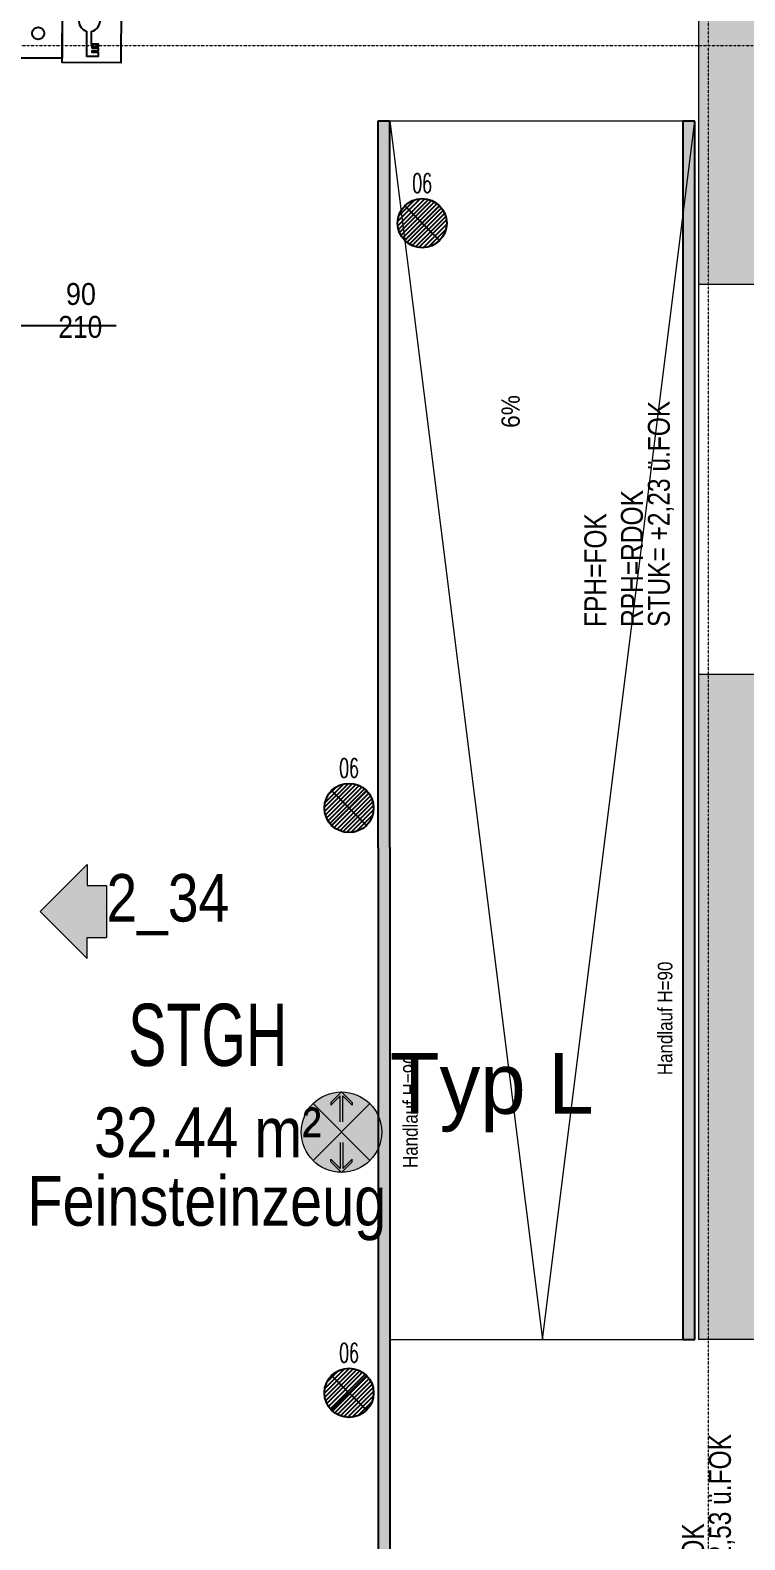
# Model space of a CAD drawing. Header units: millimetres. Extents: x -6934 to 80071, y -6018 to 26687.
# Drawn here: x 11918 to 14850, y 10968 to 17163 of the extents above; entities that cross this region are included whole.
import ezdxf
from ezdxf.enums import TextEntityAlignment as Align

# ---------------------------------------------------------------- set-up
doc = ezdxf.new("R2010")
doc.units = ezdxf.units.MM
for name, pattern in [('AUSGEZOGEN', [0]), ('PUNKT2_S9', [0.35, 0.15, -0.1, 0, -0.1]), ('STRICHPUNKT2_S5', [0.48, 0.35, -0.13])]:
    doc.linetypes.add(name, pattern=pattern)
for name, color, linetype, lineweight in [('Achsen', 30, 'STRICHPUNKT2_S5', 20), ('Beschriftung Fenster-Tür', 7, 'AUSGEZOGEN', 13), ('Beschriftung Rampe', 7, 'AUSGEZOGEN', 13), ('Bodenfläche', 7, 'AUSGEZOGEN', 13), ('Brandrauchentlüftung', 7, 'AUSGEZOGEN', 13), ('din_SIBEL_32_color_black', 250, 'Continuous', 0), ('Dämmung', 7, 'AUSGEZOGEN', 13), ('Geländer_ Handlauf', 7, 'AUSGEZOGEN', 13), ('Parapethöhe 1_100', 7, 'AUSGEZOGEN', 13), ('Parapethöhe 1_50', 7, 'AUSGEZOGEN', 13), ('Rampe', 7, 'AUSGEZOGEN', 13), ('Raum-Beschriftung', 7, 'AUSGEZOGEN', 13), ('Raum-Top-Beschriftung', 7, 'AUSGEZOGEN', 13), ('Wand Beton tragend', 253, 'AUSGEZOGEN', 35)]:
    doc.layers.add(name, color=color, linetype=linetype, lineweight=lineweight)
for name, color, linetype in [('din_SIBEL_10_emergency_lighting_yellow', 40, 'Continuous'), ('din_SIBEL_31_color_white', 255, 'Continuous'), ('din_SIBEL_50_type_name', 150, 'Continuous'), ('din_SIBEL_51_typenumber', 150, 'Continuous'), ('din_SIBEL_52_info', 150, 'Continuous'), ('din_SIBEL_53_additional_1', 150, 'Continuous'), ('din_SIBEL_54_additional_2', 150, 'Continuous'), ('din_SIBEL_61_labeling', 150, 'Continuous')]:
    doc.layers.add(name, color=color, linetype=linetype)
for name, color, linetype, true_color in [('E_Beleuchtungstyp', 32, 'Continuous', 0xd05d0b), ('E_BMA', 1, 'Continuous', 0xff0f0f), ('E_Rauchmelder', 1, 'Continuous', 0xfb0404), ('ET_LEGENDE - Wohnung$0$810_AV_LE____T', 30, 'Continuous', 0xff870f)]:
    doc.layers.add(name, color=color, linetype=linetype, true_color=true_color)
for name, color, linetype, lineweight, true_color in [('ET_SY_ATT1_T', 28, 'Continuous', 20, 0x0a0a0a), ('ET_SY_ATT2_T', 250, 'Continuous', 20, 0x141414), ('ET_SY_ATT3_T', 250, 'Continuous', 20, 0x121212)]:
    doc.layers.add(name, color=color, linetype=linetype, lineweight=lineweight, true_color=true_color)
doc.styles.add('ARIAL', font='arial.ttf')
doc.styles.add('ELEKTRO', font='ISOCP.SHX')
doc.styles.add('ET_LEGENDE - Wohnung$0$ROMANS', font='romans.shx', dxfattribs={"width": 0.6})

# ---------------------------------------------------------------- blocks, each defined once
blk = doc.blocks.new('*U43')
h = blk.add_hatch()
h.set_pattern_fill('ANSI31', color=256, scale=5, style=0)
edge = h.paths.add_edge_path()
edge.add_arc((0, 0), 128.2, 0, 360)
at = {"color": 7}
for p, q in [((-90.7, 90.7), (90.7, -90.7)), ((-90.7, -90.7), (90.7, 90.7))]:
    blk.add_line(p, q, dxfattribs=at)
blk.add_circle((0, 0), 128.2, dxfattribs=at)
at = {"style": 'ET_LEGENDE - Wohnung$0$ROMANS', "width": 0.6, "flags": 1}
for tag, p in [('RAUMBUCHNUMMER', (1420.4, 2381.2)), ('ANLAGE', (1420.4, 2231.2))]:
    blk.add_attdef(tag, text='', height=100, dxfattribs=at).set_placement(p, align=Align.MIDDLE)
for tag, p in [('TEILANLAGE_NR', (1420.4, 2081.2)), ('KOMPONENTE', (1420.4, 1931.2)), ('KOMPONENTE_NR', (1420.4, 1781.2)), ('BEZEICHNUNG', (1420.4, 1631.2)), ('TYP', (1420.4, 1481.2)), ('HERSTELLER', (1420.4, 1331.2)), ('MODEL', (1420.4, 1181.2)), ('LEISTUNG_MAX', (1420.4, 1031.2)), ('SPEZIFISCH_1', (1420.4, 881.2)), ('SPEZIFISCH_2', (1420.4, 731.2)), ('SPEZIFISCH_3', (1420.4, 581.2)), ('SPEZIFISCH_4', (1420.4, 431.2)), ('SPEZIFISCH_5', (1420.4, 281.2)), ('GEWERKE_CODE', (1420.4, 131.2)), ('LV_POS', (1420.4, -18.8)), ('ZAEHLER', (1420.4, -168.8)), ('PLATZHALTER_1', (1420.4, -318.8)), ('PLATZHALTER_2', (1420.4, -468.8)), ('PLATZHALTER_3', (1420.4, -618.8)), ('JOBLISTE_VDMA', (1420.4, -768.8)), ('ET_SPEZIFISCH_1', (1420.4, -918.8)), ('ET_SPEZIFISCH_2', (1420.4, -1068.8)), ('ET_SPEZIFISCH_3', (1420.4, -1218.8)), ('ET_SPEZIFISCH_4', (1420.4, -1368.8)), ('ET_SPEZIFISCH_5', (1420.4, -1518.8)), ('ET_SPEZIFISCH_6', (1420.4, -1668.8)), ('ET_SPEZIFISCH_7', (1420.4, -1818.8))]:
    blk.add_attdef(tag, text='', height=100, dxfattribs=at).set_placement(p, align=Align.MIDDLE_CENTER)
at = {"layer": 'ET_LEGENDE - Wohnung$0$810_AV_LE____T', "style": 'ET_LEGENDE - Wohnung$0$ROMANS', "width": 0.6}
blk.add_attdef('NAME', text='', height=100, dxfattribs=at).set_placement((0, 128.2), align=Align.BOTTOM_CENTER)
blk = doc.blocks.new('ET_BS_DKM')
blk.add_lwpolyline([(-0.1, 0), (0.1, 0), (0.1, 0.2), (-0.1, 0.2)], close=True)
blk.add_circle((0, 0.1), 0.025)
at = {"layer": 'ET_SY_ATT1_T', "color": 0, "style": 'ELEKTRO', "width": 0.9}
blk.add_attdef('STRKR', text='', height=0.125, dxfattribs=at).set_placement((0.15, 0.1), align=Align.MIDDLE_LEFT)
at = {"layer": 'ET_SY_ATT2_T', "color": 0, "style": 'ELEKTRO', "width": 0.9}
for tag, p in [('HOEHE', (-0.15, 0.1)), ('TYP', (-0.15, -0.025)), ('LSTG', (-0.15, -0.15))]:
    blk.add_attdef(tag, text='', height=0.1, dxfattribs=at).set_placement(p, align=Align.MIDDLE_RIGHT)
at = {"layer": 'ET_SY_ATT3_T', "color": 0, "style": 'ELEKTRO', "width": 0.9}
for tag, p in [('SONSTIGES', (0.15, -0.0375)), ('MONTAGE', (0.15, -0.1625))]:
    blk.add_attdef(tag, text='', height=0.1, dxfattribs=at).set_placement(p, align=Align.MIDDLE_LEFT)
at = {"layer": 'ET_SY_ATT3_T', "color": 0, "style": 'ELEKTRO', "width": 0.9, "flags": 1}
for tag, p in [('BEZEICH', (0.15, -0.2875)), ('RAUM', (0.15, -0.4125))]:
    blk.add_attdef(tag, text='', height=0.1, dxfattribs=at).set_placement(p, align=Align.MIDDLE_LEFT)
at = {"layer": 'ET_SY_ATT3_T', "style": 'ELEKTRO', "width": 0.9, "flags": 1}
blk.add_attdef('INST', text='', height=0.1, dxfattribs=at).set_placement((0.15, -0.5375), align=Align.MIDDLE_LEFT)
blk = doc.blocks.new('*U63')
blk.add_lwpolyline([(-100, 100), (100, 100), (100, -100), (-100, -100)], close=True)
at = {"linetype": 'ByBlock'}
blk.add_lwpolyline([(-17.3, 8.3), (-17.3, -77.7), (24.3, -77.7), (24.3, -64.5), (2.1, -64.5), (2.1, -57.6), (24.3, -57.6), (24.3, -49.9), (2.1, -49.9), (2.1, -43.7), (24.3, -43.7), (24.3, -36.7), (0, -36.7), (0, 7.8)], dxfattribs=at)
blk.add_arc((-7.7, 43.3), 36.3, 282.3256, 254.6725, dxfattribs=at)
at = {"style": 'ET_LEGENDE - Wohnung$0$ROMANS', "width": 0.6, "flags": 1}
for tag, p in [('RAUMBUCHNUMMER', (-0.2, -465.7)), ('ANLAGE', (-0.2, -615.7))]:
    blk.add_attdef(tag, text='', height=100, dxfattribs=at).set_placement(p, align=Align.MIDDLE)
for tag, p in [('TEILANLAGE_NR', (-0.2, -765.7)), ('KOMPONENTE', (-0.2, -915.7)), ('KOMPONENTE_NR', (-0.2, -1065.7)), ('BEZEICHNUNG', (-0.2, -1215.7)), ('TYP', (-0.2, -1365.7)), ('HERSTELLER', (-0.2, -1515.7)), ('MODEL', (-0.2, -1665.7)), ('LEISTUNG_MAX', (-0.2, -1815.7)), ('SPEZIFISCH_1', (-0.2, -1965.7)), ('SPEZIFISCH_2', (-0.2, -2115.7)), ('SPEZIFISCH_3', (-0.2, -2265.7)), ('SPEZIFISCH_4', (-0.2, -2415.7)), ('SPEZIFISCH_5', (-0.2, -2565.7)), ('GEWERKE_CODE', (-0.2, -2715.7)), ('LV_POS', (-0.2, -2865.7)), ('ZAEHLER', (-0.2, -3015.7)), ('PLATZHALTER_1', (-0.2, -3165.7)), ('PLATZHALTER_2', (-0.2, -3315.7)), ('PLATZHALTER_3', (-0.2, -3465.7)), ('JOBLISTE_VDMA', (-0.2, -3615.7)), ('ET_SPEZIFISCH_1', (-0.2, -3765.7)), ('ET_SPEZIFISCH_2', (-0.2, -3915.7)), ('ET_SPEZIFISCH_3', (-0.2, -4065.7)), ('ET_SPEZIFISCH_4', (-0.2, -4215.7)), ('ET_SPEZIFISCH_5', (-0.2, -4365.7)), ('ET_SPEZIFISCH_6', (-0.2, -4515.7)), ('ET_SPEZIFISCH_7', (-0.2, -4665.7))]:
    blk.add_attdef(tag, text='', height=100, dxfattribs=at).set_placement(p, align=Align.MIDDLE_CENTER)
blk = doc.blocks.new('STANDARD_SPOT_SL')
h = blk.add_hatch(color=256)
h.dxf.hatch_style = 1
h.paths.add_polyline_path([(-116.7, 116.7, 0.198912), (-165, 0, 0.198912), (-116.7, -116.7), (0, 0)])
h.paths.add_polyline_path([(116.7, 116.7), (0, 0), (116.7, -116.7, 0.198912), (165, 0, 0.198912)])
at = {"layer": 'din_SIBEL_31_color_white'}
h = blk.add_hatch(color=256, dxfattribs=at)
h.dxf.hatch_style = 1
h.paths.add_polyline_path([(116.7, 116.7, 0.414214), (-116.7, 116.7), (0, 0)])
h.paths.add_polyline_path([(0, 0), (-116.7, -116.7, 0.414214), (116.7, -116.7)])
at = {"layer": 'din_SIBEL_32_color_black'}
h = blk.add_hatch(color=256, dxfattribs=at)
h.dxf.hatch_style = 1
edge = h.paths.add_edge_path()
edge.add_line((0.1, -5.4), (0.1, 5.5))
edge.add_line((0.1, 5.5), (-80, 5.5))
edge.add_arc((0.1, 0.1), 80.4, 176.10976, 180)
edge.add_arc((0.1, 0.1), 80.4, 180, 183.89024)
edge.add_line((-80, -5.4), (0.1, -5.4))
edge = h.paths.add_edge_path()
edge.add_arc((0.1, 0.1), 105.7, 177.04438, 180)
edge.add_arc((0.1, 0.1), 105.7, 180, 182.95562)
edge.add_line((-105.5, -5.4), (-80, -5.4))
edge.add_arc((0.1, 0.1), 80.4, 180, 183.89024, ccw=False)
edge.add_arc((0.1, 0.1), 80.4, 176.10976, 180, ccw=False)
edge.add_line((-80, 5.5), (-105.5, 5.5))
edge = h.paths.add_edge_path()
edge.add_line((-148.7, 5.5), (-110.6, 43.7))
edge.add_line((-110.6, 43.7), (-121.5, 43.7))
edge.add_line((-121.5, 43.7), (-165.1, 0.1))
edge.add_line((-165.1, 0.1), (-121.5, -43.5))
edge.add_line((-121.5, -43.5), (-110.6, -43.5))
edge.add_line((-110.6, -43.5), (-148.7, -5.4))
edge.add_line((-148.7, -5.4), (-105.5, -5.4))
edge.add_arc((0.1, 0.1), 105.7, 180, 182.95562, ccw=False)
edge.add_arc((0.1, 0.1), 105.7, 177.04438, 180, ccw=False)
edge.add_line((-105.5, 5.5), (-148.7, 5.5))
edge = h.paths.add_edge_path()
edge.add_line((149, -5.4), (110.8, -43.5))
edge.add_line((110.8, -43.5), (121.7, -43.5))
edge.add_line((121.7, -43.5), (165.4, 0.1))
edge.add_line((165.4, 0.1), (121.7, 43.7))
edge.add_line((121.7, 43.7), (110.8, 43.7))
edge.add_line((110.8, 43.7), (149, 5.5))
edge.add_line((149, 5.5), (105.7, 5.5))
edge.add_arc((0.1, 0.1), 105.7, 0, 2.95562, ccw=False)
edge.add_arc((0.1, 0.1), 105.7, 357.04438, 360, ccw=False)
edge.add_line((105.7, -5.4), (149, -5.4))
edge = h.paths.add_edge_path()
edge.add_arc((0.1, 0.1), 105.7, 357.04438, 360)
edge.add_arc((0.1, 0.1), 105.7, 0, 2.95562)
edge.add_line((105.7, 5.5), (80.3, 5.5))
edge.add_arc((0.1, 0.1), 80.4, 0, 3.89024, ccw=False)
edge.add_arc((0.1, 0.1), 80.4, -3.89024, 0, ccw=False)
edge.add_line((80.3, -5.4), (105.7, -5.4))
edge = h.paths.add_edge_path()
edge.add_arc((0.1, 0.1), 80.4, 356.10976, 360)
edge.add_arc((0.1, 0.1), 80.4, 0, 3.89024)
edge.add_line((80.3, 5.5), (0.1, 5.5))
edge.add_line((0.1, 5.5), (0.1, -5.4))
edge.add_line((0.1, -5.4), (80.3, -5.4))
for p, q in [((-116.7, -116.7), (116.7, 116.7)), ((-116.7, 116.7), (116.7, -116.7)), ((-121.5, 43.7), (-165.1, 0.1)), ((-121.5, -43.5), (-165.1, 0.1)), ((-110.6, 43.7), (-148.7, 5.5)), ((-42.3, 5.5), (-148.7, 5.5)), ((-121.5, 43.7), (-110.6, 43.7)), ((42.6, 5.5), (149, 5.5)), ((110.8, 43.7), (149, 5.5)), ((121.7, 43.7), (110.8, 43.7)), ((121.7, 43.7), (165.4, 0.1)), ((121.7, -43.5), (165.4, 0.1)), ((-110.6, -43.5), (-148.7, -5.4)), ((-42.3, -5.4), (-148.7, -5.4)), ((-121.5, -43.5), (-110.6, -43.5)), ((42.6, -5.4), (149, -5.4)), ((110.8, -43.5), (149, -5.4)), ((121.7, -43.5), (110.8, -43.5))]:
    blk.add_line(p, q, dxfattribs=at)
blk.add_circle((0, 0), 165, dxfattribs=at)
at = {"flags": 9}
for tag, p in [('NODEID2', (0, 0.3)), ('NODEID1', (0, 0))]:
    blk.add_attdef(tag, p, '', height=0.2, dxfattribs=at)
at = {"layer": 'din_SIBEL_50_type_name', "flags": 9}
blk.add_attdef('TYPE', (-326.4, 18.1), '', height=25, dxfattribs=at)
at = {"layer": 'din_SIBEL_50_type_name', "flags": 8}
blk.add_attdef('TYPENAME', text='', height=75, dxfattribs=at).set_placement((0, -214.4), align=Align.TOP_CENTER)
at = {"layer": 'din_SIBEL_51_typenumber', "flags": 8}
blk.add_attdef('TYPENUMBER', text='', height=250, dxfattribs=at).set_placement((336.4, 168.4), align=Align.TOP_LEFT)
at = {"layer": 'din_SIBEL_52_info', "flags": 8}
blk.add_attdef('INFOTEXT', text='', height=75, dxfattribs=at).set_placement((0.9, -309.4), align=Align.TOP_CENTER)
at = {"layer": 'din_SIBEL_53_additional_1', "flags": 8}
blk.add_attdef('ADDITIONAL_1', text='', height=75, dxfattribs=at).set_placement((0, -599.4), align=Align.TOP_CENTER)
at = {"layer": 'din_SIBEL_54_additional_2', "flags": 8}
blk.add_attdef('ADDITIONAL_2', text='', height=75, dxfattribs=at).set_placement((-3, -699.4), align=Align.TOP_CENTER)
at = {"layer": 'din_SIBEL_61_labeling', "flags": 8}
for tag, p in [('LABELING1', (0.9, -404.4)), ('LABELING2', (0.9, -499.4))]:
    blk.add_attdef(tag, text='', height=75, dxfattribs=at).set_placement(p, align=Align.TOP_CENTER)

msp = doc.modelspace()

# ---------------------------------------------------------------- hatches: boundary and pattern name
at = {"layer": 'Geländer_ Handlauf', "linetype": 'AUSGEZOGEN', "lineweight": 13, "transparency": 33554687}
for points in [[(13395.4, 10189.7), (13394.1, 16789.6), (13344.3, 16790), (13345.4, 10189.7)], [(14645.4, 11789.7), (14645.4, 16789.6), (14595.4, 16789.6), (14595.4, 11789.7)]]:
    msp.add_hatch(color=255, dxfattribs=at).paths.add_polyline_path(points)
at = {"layer": 'Raum-Top-Beschriftung', "linetype": 'AUSGEZOGEN', "lineweight": 13, "transparency": 33554687}
msp.add_hatch(color=253, dxfattribs=at).paths.add_polyline_path([(11959.3, 13546.3), (12152, 13353.6), (12152, 13439.4), (12231.4, 13439.4), (12231.4, 13653.2), (12152, 13653.2), (12152, 13739)])
at = {"layer": 'Wand Beton tragend', "linetype": 'AUSGEZOGEN', "lineweight": 13, "true_color": 0xe92222, "transparency": 33554687}
h = msp.add_hatch(color=22, dxfattribs=at)
h.paths.add_polyline_path([(14660.4, 24200), (14660.4, 16120), (15100.4, 16120), (15100.4, 24200)])
h.paths.add_polyline_path([(14660.4, 3480), (14660.4, 0), (15100.4, 0), (15100.4, 3480)])
h.paths.add_polyline_path([(15100.4, 4580), (15100.4, 10189.7), (14660.4, 10189.7), (14660.4, 8500), (14980.4, 8500), (14980.4, 8300), (14660.4, 8300), (14660.4, 4580)])
h.paths.add_polyline_path([(14660.4, 14520), (14660.4, 11789.7), (15100.4, 11789.7), (15100.4, 14520)])

# ---------------------------------------------------------------- linework, layer by layer
at = {"layer": 'Achsen', "color": 8, "linetype": 'PUNKT2_S9', "lineweight": 13, "transparency": 33554687}
for p, q in [((14700.4, 26378.9), (14700.4, -2518.4)), ((-3882.1, 17100), (48804, 17100))]:
    msp.add_line(p, q, dxfattribs=at)
at = {"layer": 'Beschriftung Fenster-Tür', "color": 7, "linetype": 'AUSGEZOGEN', "lineweight": -3, "transparency": 33554687}
msp.add_line((12270.2, 15950), (11507.3, 15950), dxfattribs=at)
at = {"layer": 'Dämmung', "color": 7, "linetype": 'AUSGEZOGEN', "lineweight": 13, "transparency": 33554687}
msp.add_line((14660.4, 16120), (14660.4, 14520), dxfattribs=at)
at = {"layer": 'Geländer_ Handlauf', "color": 7, "linetype": 'AUSGEZOGEN', "lineweight": -3, "transparency": 33554687}
for p, q in [((13394.1, 16789.6), (13344.3, 16790)), ((13344.3, 16790), (13345.4, 10189.7)), ((13395.4, 10189.7), (13394.1, 16789.6)), ((14645.4, 16789.6), (14595.4, 16789.6)), ((14595.4, 16789.6), (14595.4, 11789.7)), ((14645.4, 11789.7), (14645.4, 16789.6)), ((14595.4, 11789.7), (14645.4, 11789.7))]:
    msp.add_line(p, q, dxfattribs=at)
at = {"layer": 'Rampe', "color": 7, "linetype": 'AUSGEZOGEN', "lineweight": 9, "transparency": 33554687}
for p, q in [((14645.4, 16789.6), (13394.1, 16789.6)), ((13394.1, 16789.6), (13395.4, 10189.7)), ((13394.1, 16789.6), (14020, 11789.7)), ((14020, 11789.7), (14645.4, 16789.6)), ((14645.4, 11789.7), (14645.4, 16789.6)), ((13394.6, 11789.7), (14645.4, 11789.7))]:
    msp.add_line(p, q, dxfattribs=at)
at = {"layer": 'Raum-Top-Beschriftung', "color": 7, "linetype": 'AUSGEZOGEN', "lineweight": 13, "transparency": 33554687}
for p, q in [((11959.3, 13546.3), (12152, 13739)), ((12152, 13739), (12152, 13653.2)), ((12152, 13653.2), (12231.4, 13653.2)), ((12231.4, 13653.2), (12231.4, 13439.4)), ((11959.3, 13546.3), (12152, 13353.6)), ((12152, 13353.6), (12152, 13439.4)), ((12152, 13439.4), (12231.4, 13439.4))]:
    msp.add_line(p, q, dxfattribs=at)
at = {"layer": 'Wand Beton tragend', "color": 7, "linetype": 'AUSGEZOGEN', "lineweight": 18, "transparency": 33554687}
for p, q in [((14660.4, 23760), (14660.4, 16120)), ((15100.4, 16120), (14660.4, 16120)), ((14660.4, 14520), (15100.4, 14520)), ((14660.4, 14520), (14660.4, 11789.7)), ((15100.4, 11789.7), (14660.4, 11789.7))]:
    msp.add_line(p, q, dxfattribs=at)

# ---------------------------------------------------------------- block references
at = {"layer": 'din_SIBEL_10_emergency_lighting_yellow'}
ref = msp.add_blockref('STANDARD_SPOT_SL', (13195.3, 12641.2), dxfattribs=dict(at, rotation=270))
ref.add_attrib('TYPENUMBER', 'Typ L', dxfattribs={"layer": 'din_SIBEL_51_typenumber', "height": 250, "flags": 8}).set_placement((13393.5, 12966.1), align=Align.TOP_LEFT)
at = {"layer": 'E_Beleuchtungstyp', "color": 42, "true_color": 0xdd8622, "xscale": 0.787473317413415, "yscale": 0.787473317413415, "zscale": 0.787473317413415}
for p in [(13526.3, 16371.2), (13226.3, 13971.2), (13226.3, 11571.2)]:
    msp.add_blockref('*U43', p, dxfattribs=at).add_auto_attribs({'NAME': '06'})
at = {"layer": 'E_BMA', "xscale": 1000, "yscale": 1000, "zscale": 1000, "rotation": 180}
msp.add_blockref('ET_BS_DKM', (11950.8, 17250.1), dxfattribs=at)
at = {"layer": 'E_Rauchmelder', "xscale": 1.199999999999999, "yscale": 1.199999999999999, "zscale": 1.199999999999999, "rotation": 359.6180152440723}
msp.add_blockref('*U63', (12170.2, 17149.3), dxfattribs=at)

# ---------------------------------------------------------------- texts
at = {"layer": 'Beschriftung Fenster-Tür', "color": 7, "linetype": 'AUSGEZOGEN', "lineweight": -3, "transparency": 33554687, "char_height": 90, "attachment_point": 7, "rotation": 0.00279, "style": 'ARIAL'}
for s, insert, width in [('\\W0.88;90', (12064.8, 16034.2), 163.911), ('\\W0.86;210', (12033.5, 15899.2), 224.914)]:
    msp.add_mtext(s, dxfattribs=dict(at, insert=insert, width=width))
at = {"layer": 'Beschriftung Rampe', "color": 7, "linetype": 'AUSGEZOGEN', "lineweight": -3, "transparency": 33554687, "insert": (13927.7, 15531), "char_height": 75, "width": 169.813, "attachment_point": 7, "rotation": 89.99577, "style": 'ARIAL'}
msp.add_mtext('\\W0.89;6%', dxfattribs=at)
at = {"layer": 'Bodenfläche', "color": 8, "linetype": 'AUSGEZOGEN', "lineweight": 13, "transparency": 33554687, "insert": (11906.5, 12195.3), "char_height": 204, "width": 1563.365, "attachment_point": 7, "rotation": 359.99999, "style": 'ARIAL'}
msp.add_mtext('\\W0.83;Feinsteinzeug', dxfattribs=at)
at = {"layer": 'Brandrauchentlüftung', "color": 7, "linetype": 'AUSGEZOGEN', "lineweight": -3, "transparency": 33554687, "char_height": 60, "attachment_point": 7, "rotation": 90, "style": 'ARIAL'}
for insert, width in [((14553.9, 12874.7), 492.809), ((13508.9, 12493.7), 492.815)]:
    msp.add_mtext('\\W0.83;Handlauf H=90', dxfattribs=dict(at, insert=insert, width=width))
at = {"layer": 'Parapethöhe 1_100', "color": 7, "linetype": 'AUSGEZOGEN', "lineweight": -3, "transparency": 33554687, "insert": (14283.2, 14714.2), "char_height": 90, "width": 502.742, "attachment_point": 7, "rotation": 90.00422, "style": 'ARIAL'}
msp.add_mtext('\\W0.80;FPH=FOK', dxfattribs=at)
at = {"layer": 'Parapethöhe 1_50', "color": 7, "linetype": 'AUSGEZOGEN', "lineweight": -3, "transparency": 33554687, "char_height": 90, "attachment_point": 7, "rotation": 90.00422, "style": 'ARIAL'}
for s, insert, width in [('\\W0.80;STUK= +2,23 ü.FOK', (14559.2, 14714.2), 964.027), ('\\W0.80;RPH=RDOK', (14433.2, 14714.2), 597.81), ('\\W0.80;STUK= +2,53 ü.FOK', (14809.8, 10474.1), 964.027), ('\\W0.80;RPH=RDOK', (14683.8, 10474.1), 597.804)]:
    msp.add_mtext(s, dxfattribs=dict(at, insert=insert, width=width))
at = {"layer": 'Raum-Beschriftung', "color": 8, "linetype": 'AUSGEZOGEN', "lineweight": 13, "transparency": 33554687, "attachment_point": 7, "rotation": 359.99999, "style": 'ARIAL'}
for s, insert, char_height, width in [('\\W0.66;STGH', (12320.2, 12909.1), 255, 744.675), ('\\W0.83;32.44 m²', (12179.9, 12535.3), 204, 1021.773)]:
    msp.add_mtext(s, dxfattribs=dict(at, insert=insert, char_height=char_height, width=width))
at = {"layer": 'Raum-Top-Beschriftung', "color": 8, "linetype": 'AUSGEZOGEN', "lineweight": 13, "transparency": 33554687, "insert": (12231.4, 13448.8), "char_height": 195, "width": 585.77, "attachment_point": 7, "rotation": 359.99999, "style": 'ARIAL'}
msp.add_mtext('\\W0.83;2_34', dxfattribs=at)

doc.saveas('drawing.dxf')
